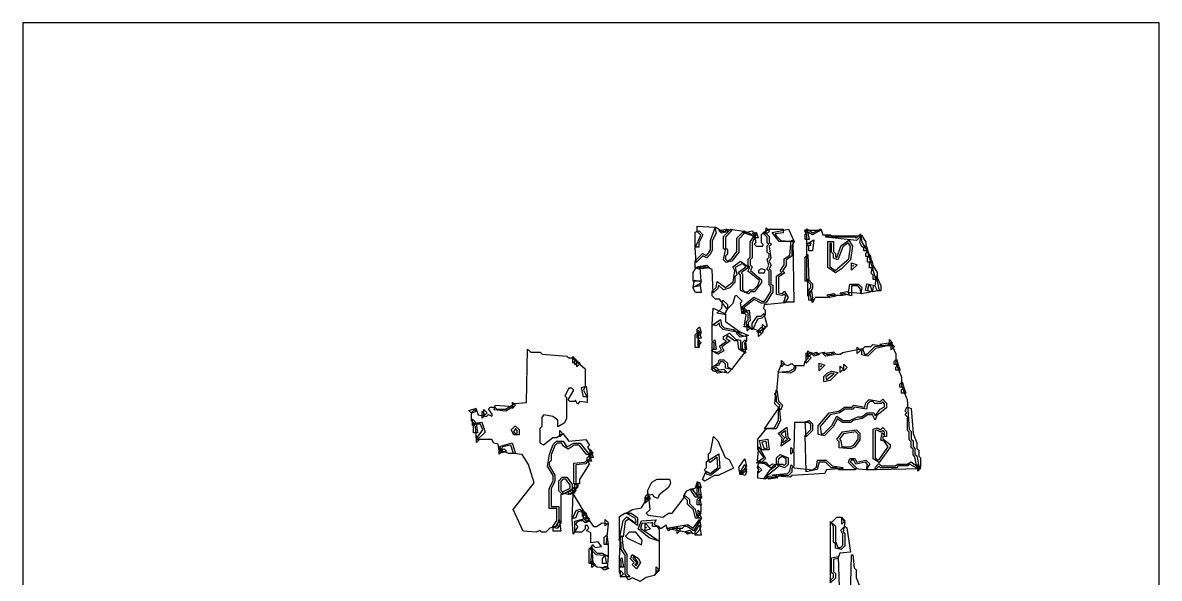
# Model space of a CAD drawing. Header units: millimetres. Extents: x 0 to 283, y 0 to 283.
# Drawn here: x 0 to 282.8, y 144.6 to 282.8 of the extents above; entities that cross this region are included whole.
import ezdxf

# ---------------------------------------------------------------- set-up
doc = ezdxf.new("R2010")
doc.units = ezdxf.units.MM
for name, color, linetype in [('CUT_OUTLINE', 5, 'Continuous'), ('ENG_D', 3, 'Continuous'), ('ENG_K', 2, 'Continuous'), ('ENG_L', 4, 'Continuous')]:
    doc.layers.add(name, color=color, linetype=linetype)

msp = doc.modelspace()

# ---------------------------------------------------------------- linework, layer by layer
at = {"layer": 'CUT_OUTLINE'}
msp.add_lwpolyline([(0, 0), (282.84, 0), (282.84, 282.84), (0, 282.84), (0, 0)], close=True, dxfattribs=at)
at = {"layer": 'ENG_D'}
for points in [[(177.28, 221.91), (177.74, 220.07), (177.25, 219.58), (177.25, 218.16), (175.96, 216.88), (174.36, 216.34), (173.15, 217.55), (172.99, 216.73), (171.85, 215.59), (171.6, 221.4), (170.13, 222.03), (168.86, 222.03), (168.36, 221.53), (167.35, 221.86), (167.35, 223.54), (169.19, 225.38), (170.13, 224.91), (170.69, 225.47), (171.12, 226.33), (171.12, 228.67), (172.42, 232.05), (174.02, 230.99), (174.79, 230.99), (175.3, 231.49), (176.51, 231.09), (174.89, 229.48), (174.89, 226.84), (175.36, 226.37), (175.36, 225.23), (174.89, 224.76), (174.89, 224.01), (175.4, 223.51), (176.38, 224.1), (177.72, 225.88), (177.72, 229.2), (179.56, 231.04), (181.44, 230.1), (181.96, 230.61), (182.48, 230.09), (181.49, 228.1), (181.49, 224.29), (181.02, 223.82), (181.02, 222.6), (181.54, 222.08), (181.08, 221.15), (183.85, 218.84), (183.85, 218.18), (182.08, 215.9), (181.12, 215.9), (180.6, 215.39), (178.66, 216.22), (178.66, 220.05), (178.07, 220.64), (179.95, 222.06), (179.09, 222.92), (177.28, 221.91)], [(167.35, 230.69), (168.36, 231.02), (169.29, 230.09), (168.29, 228.1), (168.29, 226.98), (167.35, 226.98), (167.35, 230.69)], [(186.2, 215.97), (186.2, 217.22), (185.73, 217.69), (185.73, 220.99), (185.21, 221.51), (185.71, 222.52), (185.23, 223.98), (185.73, 224.49), (185.73, 225.23), (185.26, 225.71), (185.26, 227.31), (185.64, 227.69), (185.26, 228.06), (185.26, 229.48), (184.17, 230.56), (185.67, 231.46), (189.27, 231.46), (189.27, 230.54), (187.27, 230.32), (187.58, 229.71), (188.67, 228.62), (191.99, 228.37), (191.39, 227.16), (191.39, 224.73), (189.98, 223.79), (189.98, 222.43), (189.1, 221.12), (189.64, 220.58), (188.09, 219.55), (188.09, 215.63), (188.96, 215.45), (189.55, 216.05), (190.49, 214.49), (189.65, 213.09), (184.52, 212.62), (184.34, 211.74), (184.79, 211.29), (184.79, 210.15), (183.96, 209.32), (182.83, 209.1), (181.6, 206.37), (180.08, 207.28), (180.08, 208.46), (180.55, 208.93), (180.55, 210.59), (179.13, 211.53), (179.13, 212.24), (181.93, 214.53), (183.9, 213.55), (184.66, 213.55), (186.2, 215.97)], [(196.07, 227.43), (196.12, 227.8), (196.24, 227.92), (195.16, 227.92), (195.16, 229.99), (194.64, 231.03), (195.13, 231.53), (196.59, 230.55), (198.6, 231.56), (199.1, 230.05), (200.92, 230.05), (201.39, 229.57), (207.04, 229.57), (207.42, 229.2), (208.53, 230.31), (208.82, 228.24), (210.23, 225.9), (212.11, 219.33), (212.58, 218.85), (213.12, 216.19), (211.5, 215.87), (211.02, 217.32), (210.44, 217.32), (210.27, 216.45), (210.98, 215.74), (208.64, 215.4), (208.38, 216.73), (207.79, 217.32), (206.24, 217.32), (206.24, 214.89), (204.19, 215.41), (203.74, 214.96), (200.92, 214.96), (200.44, 214.49), (197.19, 214.49), (196.51, 213.12), (195.61, 216.44), (196.1, 216.94), (196.1, 217.69), (195.16, 218.63), (195.16, 227.45), (196.06, 227.45), (196.07, 227.43)], [(205.46, 228.06), (204.08, 227.07), (202.84, 223.86), (201.76, 224.22), (201.76, 225.23), (201.29, 225.71), (201.29, 227.92), (200.82, 227.92), (200.82, 222.15), (202.22, 221.15), (205.55, 224.04), (205.99, 227.17), (205.46, 228.06)], [(206.78, 222.43), (206.54, 222.35), (206.58, 222.23), (206.78, 222.43)], [(166.81, 217.02), (167.16, 218.77), (168.84, 218.44), (168.47, 217.35), (166.81, 217.02)], [(173.96, 211.77), (174.25, 213.81), (175.36, 212.7), (175.36, 211.6), (174.54, 210.22), (172.76, 210.57), (173.96, 211.77)], [(179.89, 200.61), (178.21, 201.62), (177.98, 203.65), (177.17, 203.65), (175.43, 204.95), (174.99, 204.22), (176.04, 203.69), (174.01, 202.16), (174.49, 201.2), (173.01, 200.31), (171.45, 201.24), (172.06, 201.86), (172.06, 203.08), (171.59, 203.55), (171.59, 207.54), (173.64, 209), (173.93, 207.53), (174.54, 206.93), (176.88, 206.46), (178.76, 205.05), (180.08, 204.78), (180.08, 203.55), (179.62, 203.09), (179.89, 200.61)], [(184.35, 206.54), (184, 205.47), (182.7, 205.9), (183.85, 207.04), (184.35, 206.54)], [(184.08, 206.14), (184.08, 207.75), (184.89, 206.95), (184.08, 206.14)], [(168.06, 204.73), (168.06, 206.34), (168.86, 205.53), (168.06, 204.73)], [(168.06, 203.98), (168.86, 203.18), (168.06, 202.37), (168.06, 203.98)], [(187.38, 172.53), (186.77, 172.53), (186.23, 172), (184.7, 173.02), (182.5, 173.33), (184.32, 174.55), (184.32, 174.81), (182.9, 176.7), (182.9, 179.22), (185.15, 181.96), (187.01, 181.96), (188.09, 183.91), (188.09, 186.73), (188.51, 187.57), (187.62, 188.46), (187.62, 189.88), (187.05, 190.45), (187.63, 191.03), (188.11, 195.85), (190.84, 196.1), (191.9, 196.73), (192.16, 197.52), (194.5, 197.52), (194.71, 198.58), (195.54, 199.4), (195.06, 199.88), (196.06, 200.87), (197.08, 200.36), (199.48, 200.84), (199.97, 200.35), (201.19, 200.35), (201.76, 200.92), (202.33, 200.35), (203.55, 200.35), (204, 200.8), (208.99, 201.8), (209.47, 200.35), (210.15, 200.35), (212.02, 202.22), (215.32, 202.69), (215.98, 203.35), (217.32, 200.4), (217.32, 198.04), (218.73, 194.74), (218.73, 192.38), (220.14, 189.09), (220.61, 181.59), (221.09, 181.12), (221.09, 179.23), (221.56, 178.76), (221.56, 177.35), (222.03, 176.87), (222.03, 175.46), (222.48, 175.01), (222.99, 172.46), (222.55, 172.01), (220.66, 172.95), (220.24, 172.53), (217.89, 172.53), (217.42, 172.06), (213.45, 172.06), (213.07, 172.44), (212.23, 171.59), (209.96, 171.59), (210.23, 172.93), (209.7, 173.46), (207.29, 172.97), (206.8, 173.95), (206.17, 173.95), (206.04, 173.54), (207.52, 172.06), (207.04, 171.59), (203.08, 171.59), (202.61, 172.06), (201.19, 172.06), (199.78, 173.48), (198.17, 173.48), (197.71, 171.63), (194.93, 171.07), (194.69, 180.17), (196.1, 181.59), (196.1, 182.81), (195.54, 183.38), (192.09, 183.38), (191.86, 176.68), (191.49, 176.31), (191.86, 175.93), (191.86, 172.44), (191.39, 171.97), (191.39, 171.02), (190.55, 170.18), (188.19, 170.18), (187.73, 169.71), (184.54, 169.42), (186.03, 171.52), (187.38, 172.53)], [(136.94, 198.13), (136.94, 199.74), (137.75, 198.93), (136.94, 198.13)], [(137.41, 199.27), (138.22, 198.46), (137.41, 197.66), (137.41, 199.27)], [(137.89, 197.19), (137.89, 198.79), (138.69, 197.99), (137.89, 197.19)], [(173.31, 198.93), (174.52, 198.93), (175.36, 198.09), (175.36, 197.19), (176.47, 196.64), (175.44, 195.61), (172.92, 196.12), (171.39, 197.04), (173.04, 198.14), (173.31, 198.93)], [(189.6, 197.99), (188.8, 197.19), (188.8, 198.79), (189.6, 197.99)], [(198.52, 197.37), (198.56, 197.25), (198.77, 197.45), (198.52, 197.37)], [(201.32, 195.62), (200.49, 195.2), (199.9, 194.61), (200.03, 193.94), (201.93, 195.5), (201.32, 195.62)], [(140.51, 189.74), (139.59, 189.74), (139.02, 192.02), (140.21, 192.41), (140.51, 189.74)], [(112.87, 186.1), (111.66, 185.7), (111.05, 186.31), (112.26, 186.71), (112.87, 186.1)], [(117.69, 187.63), (122.15, 187.33), (120.26, 186.2), (117.3, 186.47), (117.69, 187.63)], [(121.86, 188.42), (122.66, 187.62), (121.86, 186.81), (121.86, 188.42)], [(199.31, 180.55), (201.34, 182.58), (202.62, 184.89), (204.19, 183.85), (205.95, 183.85), (207.83, 184.79), (208.76, 184.79), (210.18, 185.73), (211.81, 185.73), (212.17, 185), (213.39, 186.62), (214.49, 187.28), (214.49, 187.99), (214.02, 188.46), (213.64, 188.09), (212.03, 188.09), (211.56, 188.56), (210.82, 188.56), (210.23, 187.97), (209.96, 186.64), (207.03, 187.13), (206.57, 186.68), (204.66, 186.68), (203.27, 185.75), (200.95, 185.28), (198.47, 182.36), (198.67, 180.55), (199.31, 180.55)], [(111.96, 184.18), (112.76, 183.38), (111.96, 182.57), (111.96, 184.18)], [(112.67, 182.33), (111.93, 183.07), (114.24, 183.4), (115.06, 180.96), (112.94, 178.84), (112.67, 182.33)], [(123.51, 180.31), (122.18, 180.31), (121.57, 181.54), (122.57, 182.53), (123.51, 181.59), (123.51, 180.31)], [(189.79, 181.3), (188.69, 180.52), (189.56, 179.65), (189.05, 178.64), (189.16, 178.33), (190.32, 179.16), (189.99, 179.5), (189.79, 181.3)], [(214.02, 181.39), (213.59, 180.97), (212.59, 181.47), (212.13, 181.32), (212.13, 174.52), (212.67, 173.98), (213.16, 174.15), (215.38, 177.25), (214.34, 178.7), (213.51, 178.98), (213.87, 180.79), (214.49, 180.17), (214.49, 180.92), (214.02, 181.39)], [(119.08, 176.37), (118.73, 177.41), (121.78, 178.24), (122.66, 175.6), (120.87, 175.6), (119.08, 176.37)], [(134.27, 165.76), (133.88, 165.37), (133.88, 158.33), (133.04, 156.93), (131.86, 157.32), (132.94, 158.93), (132.94, 161.93), (131.05, 161.93), (131.05, 166.93), (131.99, 168.82), (131.99, 170.11), (130.57, 172.49), (131.06, 175.43), (132.03, 177.85), (132.84, 178.66), (134.48, 178.66), (135.37, 177.32), (137.12, 178.19), (138.71, 178.19), (140.62, 175.8), (141.42, 175.53), (141.42, 174.82), (140.14, 173.02), (137.65, 172.79), (137.65, 168.39), (138.19, 167.85), (136.87, 165.99), (135.8, 165.45), (134.27, 165.76)], [(185.24, 176.97), (185.05, 178.63), (183.92, 178.47), (184.48, 176.81), (185.24, 176.97)], [(207.33, 181.01), (204.25, 180.56), (203.25, 179.16), (203.63, 178.77), (203.85, 177.25), (205.95, 177.25), (206.79, 177.67), (207.89, 179.21), (207.89, 180.45), (207.33, 181.01)], [(119.36, 176.31), (118.56, 175.5), (118.56, 177.11), (119.36, 176.31)], [(141.19, 175.03), (141.19, 176.64), (141.99, 175.83), (141.19, 175.03)], [(171.16, 170.15), (170.25, 170.46), (169.65, 171.64), (170.18, 172.16), (170.18, 173.61), (173.21, 175.54), (173.49, 171.95), (171.16, 170.15)], [(178.6, 171.08), (179.67, 172.86), (180.11, 171.53), (179.13, 170.55), (178.6, 171.08)], [(187.88, 172.9), (188.01, 173.01), (189.13, 173.01), (189.5, 172.63), (189.98, 173.1), (189.98, 174.29), (189.03, 174.85), (188.07, 174.28), (187.88, 172.9)], [(222.74, 171.26), (222.74, 172.87), (223.54, 172.06), (222.74, 171.26)], [(183.14, 172.4), (183.95, 171.59), (183.14, 170.79), (183.14, 172.4)], [(134.32, 166.06), (136.24, 167.02), (136.24, 167.74), (135.17, 169.23), (134.45, 169.23), (133.88, 168.67), (133.88, 166.5), (134.32, 166.06)], [(166.9, 161.57), (165.46, 163.01), (165.46, 163.95), (164.46, 164.96), (165.3, 166.35), (166.48, 166.94), (167.96, 164.96), (168.96, 164.62), (168.29, 163.95), (168.29, 163.2), (168.76, 162.73), (168.76, 161.12), (168.34, 160.7), (168.91, 159.57), (167.4, 159.57), (166.9, 161.57)], [(168.8, 165.23), (167.82, 165.23), (167.82, 166.97), (168.46, 167.61), (168.8, 165.23)], [(154.86, 164.85), (155.66, 164.05), (154.86, 163.24), (154.86, 164.85)], [(155.09, 164.28), (155.09, 165.09), (155.67, 165.66), (156.13, 164.28), (155.09, 164.28)], [(138.65, 158.86), (137.84, 158.46), (137.68, 157.98), (138.18, 157.49), (137, 155.52), (136.7, 159.38), (137.72, 161.41), (138.67, 161.73), (141.11, 158.75), (139.94, 158.36), (139.44, 158.86), (138.65, 158.86)], [(144.96, 157.59), (144.96, 159.2), (145.76, 158.39), (144.96, 157.59)], [(149.89, 158.72), (149.41, 154.86), (148.49, 154.86), (148.49, 159.94), (149.84, 160.75), (151.39, 160.75), (152.97, 159.7), (152.97, 157.68), (150.83, 159.29), (149.89, 158.72)], [(157.86, 157.62), (158.39, 156.56), (158.39, 153.82), (155.92, 154.65), (153.16, 156.91), (153.99, 158.85), (157.61, 159.13), (157.06, 158.03), (157.86, 157.62)], [(166.82, 157.06), (168.42, 159.19), (168.77, 157.42), (168.25, 156.37), (167.43, 155.54), (160.28, 156.97), (160.28, 157.01), (165.52, 157.93), (166.82, 157.06)], [(204.6, 158.44), (204.14, 156.11), (204.59, 155.66), (204.59, 152.64), (203.72, 151.77), (202.23, 152.07), (202.23, 153.11), (201.76, 153.58), (201.76, 157.39), (201.24, 158.44), (202.61, 159.81), (203.78, 159.81), (204.6, 158.44)], [(155.2, 157.25), (155.18, 157.21), (155.23, 157.21), (155.2, 157.25)], [(145.36, 155.36), (145.7, 152.97), (144.72, 152.97), (144.72, 154.72), (145.36, 155.36)], [(148.49, 149.34), (148.79, 155.09), (149.07, 155.1), (149.43, 151.88), (150.38, 150.45), (150.38, 145.76), (151.18, 144.96), (149.05, 144.96), (148.49, 146.08), (148.49, 147.18), (148.96, 147.65), (148.96, 148.87), (148.49, 149.34)], [(141.7, 152.09), (142.93, 150.85), (144.32, 150.85), (145.68, 150.03), (145.41, 147.05), (142.99, 147.32), (141.41, 148.37), (141.7, 152.09)], [(152.17, 148.49), (151.29, 149.37), (151.66, 150.5), (153.15, 149.6), (153.71, 148.48), (152.78, 146.93), (151.69, 148.02), (152.17, 148.49)], [(157.68, 145.8), (157.68, 147.41), (158.49, 146.61), (157.68, 145.8)]]:
    msp.add_lwpolyline(points, close=True, dxfattribs=at)
msp.add_lwpolyline([(200.82, 143.88), (201.76, 144.82), (201.76, 145.57), (201.29, 146.04), (201.29, 149.63), (202.93, 149.96), (203.18, 142.31)], dxfattribs=at)
at = {"layer": 'ENG_K'}
for points in [[(175.6, 230.84), (173.87, 230.5), (173.23, 231.13), (174.97, 231.48), (175.6, 230.84)], [(179.4, 230.57), (181.65, 231.02), (182.1, 229.67), (179.4, 230.57)], [(185.83, 230.99), (185.03, 230.18), (185.03, 231.79), (185.83, 230.99)], [(194.55, 231.22), (198.61, 231.22), (196.58, 230.01), (194.55, 231.22)], [(199.87, 229.47), (199.89, 229.81), (208.69, 229.81), (207.5, 228.62), (199.87, 229.47)], [(189.5, 224.04), (190.93, 224.99), (191.26, 228.64), (191.61, 228.62), (191.87, 213.31), (189.41, 213.31), (189.94, 214.9), (189.5, 215.33), (189.11, 214.94), (187.62, 215.24), (187.62, 219.8), (188.9, 220.65), (188.49, 221.06), (189.5, 222.57), (189.5, 224.04)], [(196.55, 226.04), (195.63, 226.04), (195.63, 227.12), (195.02, 227.74), (196.86, 228.84), (196.55, 226.04)], [(167.69, 222.03), (168.51, 222.03), (168.78, 218.5), (166.88, 218.5), (166.88, 220.68), (167.69, 222.03)], [(170.91, 221.86), (168.68, 221.55), (168.03, 222.2), (170.26, 222.52), (170.91, 221.86)], [(206.24, 221.23), (206.24, 223.07), (207.62, 222.61), (206.24, 221.23)], [(201.84, 215.45), (202.47, 214.82), (200.74, 214.47), (200.1, 215.11), (201.84, 215.45)], [(203.4, 215.58), (205.14, 215.92), (205.77, 215.29), (204.04, 214.94), (203.4, 215.58)], [(167.35, 202), (167.35, 205.16), (168.02, 205.83), (168.31, 202), (167.35, 202)], [(179.68, 200.84), (176.4, 196.55), (174.89, 196.85), (174.89, 197.89), (174.32, 198.46), (173.62, 198.46), (173.16, 197.55), (171.59, 197.23), (171.59, 201.11), (172.96, 200.83), (173.88, 201.38), (173.41, 202.3), (175.15, 203.61), (174.42, 203.97), (174.42, 204.72), (175.87, 205.59), (177.36, 204.1), (178.66, 203.84), (178.66, 201.86), (179.68, 200.84)], [(179.13, 203.27), (179.77, 203.91), (180.11, 201.53), (179.13, 201.53), (179.13, 203.27)], [(183.95, 205.53), (183.14, 204.73), (183.14, 206.34), (183.95, 205.53)], [(199.79, 199.86), (199.14, 200.51), (201.37, 200.83), (202.03, 200.18), (199.79, 199.86)], [(212.25, 201.78), (210.32, 199.86), (208.83, 200.15), (208.83, 201.39), (209.68, 202.23), (211.09, 202.23), (211.58, 202.72), (214.49, 202.3), (214.49, 202.23), (212.25, 201.78)], [(213.93, 202.22), (213.28, 202.87), (215.52, 203.19), (216.17, 202.54), (213.93, 202.22)], [(200.93, 193.77), (199.4, 193.46), (199.4, 194.79), (200.21, 195.59), (201.26, 196.12), (202.95, 195.78), (200.93, 193.77)], [(203.41, 195.77), (203.41, 197.38), (204.22, 196.58), (203.41, 195.77)], [(205.16, 197.05), (204.35, 196.24), (204.35, 197.85), (205.16, 197.05)], [(189.07, 187.68), (188.66, 186.48), (187.14, 188), (187.51, 191.39), (187.69, 191.39), (188.08, 188.67), (189.07, 187.68)], [(187.53, 181.73), (184.58, 181.73), (188.27, 187.11), (188.57, 183.8), (187.53, 181.73)], [(204.05, 183.38), (202.79, 184.22), (201.72, 182.29), (199.48, 180.06), (197.99, 180.35), (197.99, 182.52), (200.69, 185.71), (203.08, 186.19), (204.52, 187.15), (206.38, 187.15), (206.87, 187.64), (209.59, 187.18), (209.79, 188.21), (210.64, 189.05), (213.47, 188.58), (214.02, 189.13), (214.96, 188.19), (214.96, 187.03), (212.57, 185.12), (212.18, 183.94), (211.51, 185.26), (210.32, 185.26), (208.92, 184.33), (206.59, 183.87), (206.1, 183.38), (204.05, 183.38)], [(196.58, 183), (196.58, 181.39), (194.97, 179.78), (194.68, 183.54), (195.7, 183.88), (196.58, 183)], [(112.19, 180.78), (112.19, 182.53), (112.83, 183.17), (113.17, 180.78), (112.19, 180.78)], [(212.62, 181.98), (213.5, 181.54), (214.02, 182.06), (214.96, 181.12), (214.96, 179.84), (214.02, 179.84), (214.02, 179.25), (215.9, 177.84), (215.9, 177.17), (213.14, 173.4), (211.66, 174.29), (211.66, 181.66), (212.62, 181.98)], [(169.67, 168.7), (169.19, 169.18), (170.06, 171.21), (171.09, 170.69), (173, 172.17), (172.8, 174.68), (171.1, 173.4), (170.65, 173.85), (170.65, 175.46), (171.14, 175.95), (171.92, 179.85), (172.97, 178.8), (174.84, 174.59), (175.77, 174.12), (176.86, 171.95), (173.06, 170.18), (172.13, 170.18), (169.67, 168.7)], [(118.59, 176.41), (119.8, 176.81), (120.41, 176.2), (119.2, 175.8), (118.59, 176.41)], [(140.95, 175.46), (141.52, 176.03), (141.98, 174.66), (140.95, 174.66), (140.95, 175.46)], [(183.91, 173.44), (182.89, 173.78), (183.21, 177.32), (184.85, 174.38), (183.91, 173.44)], [(191.15, 175.5), (191.15, 177.11), (191.96, 176.31), (191.15, 175.5)], [(138.59, 169.17), (138.59, 168.06), (137.18, 168.06), (137.18, 173.22), (139.9, 173.47), (140.58, 174.15), (140.97, 172.97), (138.59, 169.17)], [(140.48, 173.71), (140.48, 174.52), (141.05, 175.09), (141.51, 173.71), (140.48, 173.71)], [(180.09, 172.48), (178.54, 170.3), (178.18, 172.12), (179.73, 174.29), (180.09, 172.48)], [(190.34, 170.64), (190.94, 171.24), (191.25, 172.78), (191.97, 172.05), (196.52, 171.6), (197.54, 172.21), (197.79, 173.95), (199.97, 173.95), (201.4, 172.52), (204.12, 172.13), (204.11, 171.92), (200.03, 171.6), (199.55, 170.66), (191.49, 170.18), (191.01, 169.7), (186.68, 170.03), (186.68, 170.31), (190.34, 170.64)], [(213.64, 172.53), (217.22, 172.53), (217.69, 173.01), (220.09, 173.01), (221.11, 173.52), (223.45, 171.84), (212.51, 171.59), (212.03, 172.06), (213.07, 173.1), (213.64, 172.53)], [(185, 169.87), (187.23, 170.19), (187.88, 169.54), (185.65, 169.22), (185, 169.87)], [(136.94, 165.6), (136.94, 167.21), (137.75, 166.41), (136.94, 165.6)], [(138.22, 167.35), (137.41, 166.54), (137.41, 168.15), (138.22, 167.35)], [(168.39, 168.49), (168.85, 167.11), (167.82, 167.11), (167.82, 167.92), (168.39, 168.49)], [(136.17, 165.43), (135.56, 166.04), (136.77, 166.44), (137.38, 165.83), (136.17, 165.43)], [(138.26, 161.19), (137.57, 159.57), (136.7, 159.57), (136.98, 165.54), (139.78, 160.88), (138.26, 161.19)], [(167.82, 162.87), (167.82, 164.15), (168.44, 164.76), (168.81, 162.87), (167.82, 162.87)], [(140.1, 160.75), (139.3, 159.94), (139.3, 161.55), (140.1, 160.75)], [(131.99, 156.27), (131.99, 157.12), (132.98, 157.62), (133.5, 159.18), (133.91, 156.27), (131.99, 156.27)], [(140.11, 160.95), (140.57, 159.57), (139.54, 159.57), (139.54, 160.38), (140.11, 160.95)], [(140.24, 158.53), (140.24, 160.14), (141.05, 159.33), (140.24, 158.53)], [(202.88, 149.47), (201.76, 149.24), (201.76, 146.23), (202.23, 145.76), (202.23, 144.62), (201.05, 143.45), (201.05, 158.73), (202.23, 157.55), (202.23, 153.73), (202.86, 152.26), (203.55, 152.26), (204.12, 152.83), (204.12, 155.51), (203.6, 156.55), (204.59, 157.55), (205.05, 157.09), (206.04, 151.11), (203.35, 150.86), (202.88, 149.47)], [(162.87, 157.31), (163.67, 156.51), (162.87, 155.7), (162.87, 157.31)], [(166, 156.54), (166.61, 155.93), (165.4, 155.53), (164.79, 156.14), (166, 156.54)], [(168.43, 157.9), (168.8, 155.33), (167.35, 155.33), (167.35, 156.1), (168.43, 157.9)], [(141.91, 148.26), (140.95, 148.26), (140.95, 151.89), (141.62, 152.56), (141.91, 148.26)], [(206, 139.84), (206.27, 150.37), (206.58, 150.38), (206.94, 147.19), (207.42, 146.7), (207.42, 144.77), (208.36, 142.41), (208.36, 140.35), (206.97, 139.51), (206, 139.84)], [(141.66, 147.22), (141.66, 148.83), (142.46, 148.02), (141.66, 147.22)], [(145.86, 146.98), (144.66, 146.57), (144.05, 147.18), (145.26, 147.58), (145.86, 146.98)], [(148.49, 149.06), (149.13, 149.7), (149.47, 147.31), (148.49, 147.31), (148.49, 149.06)], [(148.73, 144.86), (148.73, 146.47), (149.53, 145.66), (148.73, 144.86)]]:
    msp.add_lwpolyline(points, close=True, dxfattribs=at)
at = {"layer": 'ENG_L'}
for points in [[(171.59, 226.22), (171.08, 225.19), (170.22, 224.34), (169.28, 224.81), (167.62, 223.15), (167.34, 226.79), (168.72, 229.99), (167.82, 230.89), (167.82, 232.18), (172.26, 231.92), (172.55, 230.48), (171.59, 228.58), (171.59, 226.22)], [(179.7, 215.9), (180.45, 215.9), (180.92, 216.37), (181.86, 216.37), (182.93, 217.44), (183.34, 218.65), (180.49, 221.03), (180.97, 221.98), (180.55, 222.41), (180.55, 224.01), (181.02, 224.49), (181.02, 228.23), (182.07, 229.98), (182.45, 228.08), (182.06, 227.69), (182.53, 227.22), (184.15, 227.22), (184.29, 227.62), (183.85, 228.06), (183.85, 230.22), (184.85, 230.55), (185.73, 229.67), (185.73, 228.26), (186.3, 227.69), (185.75, 227.14), (186.21, 224.35), (185.76, 223.45), (186.23, 222.5), (185.78, 221.61), (186.2, 221.19), (186.2, 217.89), (186.68, 217.42), (186.68, 215.83), (184.92, 213.07), (183.79, 213.07), (181.99, 213.97), (179.57, 211.99), (179.04, 210.4), (178.65, 213.16), (179.04, 213.55), (177.66, 214.93), (177.21, 214.78), (176.75, 212.95), (175.34, 211.54), (173.36, 214.02), (172.44, 214.02), (171.59, 214.86), (171.59, 216), (172.55, 216.96), (172.85, 218.44), (174.89, 216.91), (176.8, 218.39), (177.24, 221.05), (176.71, 222.11), (178.66, 223.5), (180.71, 222.04), (178.79, 220.59), (179.13, 220.24), (179.13, 216.47), (179.7, 215.9)], [(178.19, 225.72), (176.44, 223.47), (175.05, 223.19), (174.4, 223.84), (174.87, 226.2), (174.42, 226.65), (174.42, 229.67), (176.22, 231.48), (179.25, 230.97), (179.7, 230.52), (178.19, 229), (178.19, 225.72)], [(181.96, 230.14), (182.54, 230.72), (183, 229.34), (181.96, 229.34), (181.96, 230.14)], [(191.99, 228.4), (188.21, 228.4), (186.5, 230.67), (190.58, 231.49), (191.99, 228.4)], [(195.31, 230.76), (195.68, 228.87), (194.69, 228.87), (194.69, 230.14), (195.31, 230.76)], [(209.78, 226.98), (208.92, 226.98), (208.35, 228.13), (208.72, 229.98), (209.78, 228.23), (209.78, 226.98)], [(203.8, 221.61), (202.23, 220.57), (200.35, 221.91), (200.35, 228.4), (201.76, 228.4), (201.76, 225.9), (202.23, 225.43), (202.23, 224.56), (202.56, 224.45), (203.69, 227.37), (205.6, 228.74), (206.48, 227.27), (205.99, 223.81), (203.8, 221.61)], [(209.3, 226.84), (209.88, 227.42), (210.34, 226.04), (209.3, 226.04), (209.3, 226.84)], [(195.38, 225.17), (195.64, 218.5), (194.69, 218.5), (194.69, 224.49), (195.38, 225.17)], [(210.35, 226), (210.81, 224.62), (209.78, 224.62), (209.78, 225.43), (210.35, 226)], [(210.25, 223.21), (210.25, 224.49), (210.86, 225.1), (211.24, 223.21), (210.25, 223.21)], [(211.33, 223.69), (211.71, 221.8), (210.72, 221.8), (210.72, 223.07), (211.33, 223.69)], [(184.75, 221.38), (183.88, 221.55), (183.14, 221.18), (183.14, 220.62), (184.6, 220.62), (184.75, 221.38)], [(211.66, 220.05), (211.17, 220.54), (211.55, 222.44), (212.6, 220.68), (212.6, 218.97), (211.66, 218.97), (211.66, 220.05)], [(168.8, 215.67), (167.44, 215.67), (166.8, 216.94), (168.47, 217.94), (168.8, 215.67)], [(196.58, 216.78), (195.4, 214.82), (195.4, 219.07), (196.58, 217.89), (196.58, 216.78)], [(207.99, 217.79), (208.85, 216.92), (208.55, 215.41), (205.5, 215.69), (205.8, 217.79), (207.99, 217.79)], [(209.73, 216.19), (210.06, 217.83), (211.7, 217.5), (211.37, 215.86), (209.73, 216.19)], [(212.69, 216.14), (212.12, 217.28), (212.49, 219.83), (213.55, 217.37), (213.55, 216.14), (212.69, 216.14)], [(195.63, 213.78), (195.63, 215.53), (196.27, 216.17), (196.61, 213.78), (195.63, 213.78)], [(178.99, 205.56), (174.3, 206.49), (173.5, 207.3), (173.33, 208.12), (172.6, 207.38), (171.58, 207.72), (171.85, 211.78), (174.89, 210.4), (174.89, 208.48), (178.99, 205.56)], [(180.17, 211.19), (179.37, 210.38), (179.37, 211.99), (180.17, 211.19)], [(179.4, 210.82), (180.75, 211.27), (181.03, 208.75), (180.55, 208.26), (180.55, 207.18), (179.56, 207.18), (180.06, 210.17), (179.4, 210.82)], [(184.44, 210.46), (185.3, 207.32), (183.41, 205.97), (181.49, 206.79), (181.49, 207.96), (182.78, 209.78), (183.75, 209.78), (184.44, 210.46)], [(168.39, 207.15), (168.85, 205.77), (167.82, 205.77), (167.82, 206.57), (168.39, 207.15)], [(180.31, 207.75), (181.12, 206.95), (180.31, 206.14), (180.31, 207.75)], [(168.85, 204.35), (167.82, 204.35), (167.82, 205.16), (168.39, 205.73), (168.85, 204.35)], [(171.59, 203.27), (172.23, 203.91), (172.57, 201.53), (171.59, 201.53), (171.59, 203.27)], [(178.58, 204.57), (177.62, 205.53), (178.14, 206.05), (180.63, 204.98), (178.58, 204.57)], [(216.47, 203.18), (215.67, 202.37), (215.67, 203.98), (216.47, 203.18)], [(128.69, 178.32), (129.62, 177.77), (131.91, 179.61), (132.86, 179.61), (134.41, 180.63), (135.87, 178.68), (140.13, 179.15), (141.01, 177.68), (140.55, 177.22), (141.55, 175.71), (140.4, 175.32), (138.48, 177.72), (137.25, 177.72), (135.77, 176.73), (134.39, 177.56), (134.18, 178.19), (133.03, 178.19), (132.43, 177.59), (131.52, 175.32), (131.52, 173.85), (131.05, 173.38), (131.05, 172.6), (132.46, 170.24), (132.46, 168.71), (131.52, 166.82), (131.52, 162.4), (133.41, 162.4), (133.41, 158.8), (132.62, 157.49), (131.18, 157.01), (130.21, 156.03), (129.07, 156.03), (128.65, 156.46), (127.8, 156.03), (124.53, 156.28), (122.06, 161.72), (127.25, 168.34), (125.88, 172.91), (124.31, 175.38), (122.15, 175.62), (121.46, 177.68), (119.42, 177.28), (118.67, 175.76), (118.35, 177.99), (117.22, 178.22), (116.76, 179.13), (113.51, 179.13), (113.06, 179.58), (114.52, 181.52), (113.92, 182.9), (112.57, 182.9), (111.72, 183.75), (111.72, 185.83), (112.77, 186.88), (113.32, 185.23), (115.42, 184.81), (115.92, 185.31), (116.77, 184.89), (116.88, 185.23), (115.9, 186.71), (116.34, 187.15), (117.48, 187.15), (117.95, 186.68), (120.14, 186.68), (122.49, 188.09), (125.4, 188.31), (125.64, 201.61), (126.43, 200.82), (128.79, 200.82), (129.27, 200.34), (135.4, 199.87), (135.86, 199.4), (136.79, 199.4), (140.01, 196.69), (140.01, 192.28), (139.56, 191.39), (140.48, 189.56), (140.48, 188.29), (138.68, 188.55), (138.06, 187.93), (137.59, 188.87), (137.28, 188.56), (136.14, 188.56), (135.7, 189), (137.12, 191.35), (136.61, 191.86), (135.9, 191.86), (134.88, 190.02), (135.29, 189.6), (135.29, 184.26), (134.77, 183.21), (133.17, 182.25), (133.17, 183.96), (131.9, 184.8), (129.71, 185.24), (129.16, 184.69), (129.16, 182.34), (128.69, 181.86), (128.69, 178.32)], [(195.4, 199.54), (195.4, 201.15), (196.2, 200.35), (195.4, 199.54)], [(196.98, 199.84), (196.38, 200.45), (197.58, 200.85), (198.19, 200.24), (196.98, 199.84)], [(207.65, 202.09), (208.46, 201.29), (207.65, 200.48), (207.65, 202.09)], [(216.14, 201.43), (216.14, 203.04), (216.94, 202.23), (216.14, 201.43)], [(191.44, 198.04), (192.37, 197.11), (192.05, 196.17), (190.96, 195.63), (187.98, 195.9), (188.9, 198.05), (190.43, 197.54), (191.44, 198.04)], [(194.93, 200.68), (196.2, 199.4), (194.93, 198.13), (194.93, 200.68)], [(198.23, 196.24), (198.23, 198.08), (199.6, 197.62), (198.23, 196.24)], [(217.42, 199.13), (217.88, 197.75), (216.85, 197.75), (216.85, 198.56), (217.42, 199.13)], [(172.6, 197.08), (173.21, 196.47), (172, 196.07), (171.39, 196.68), (172.6, 197.08)], [(172.92, 195.62), (172.27, 196.27), (174.5, 196.59), (175.16, 195.94), (172.92, 195.62)], [(217.32, 196.34), (217.32, 197.14), (217.89, 197.72), (218.35, 196.34), (217.32, 196.34)], [(218.26, 192.1), (218.26, 192.9), (218.83, 193.48), (219.29, 192.1), (218.26, 192.1)], [(218.73, 191.49), (219.31, 192.06), (219.77, 190.68), (218.73, 190.68), (218.73, 191.49)], [(220.62, 180.92), (220.15, 181.39), (220.15, 184.69), (219.58, 185.26), (220.05, 185.73), (219.64, 186.14), (220, 187.21), (221.08, 186.85), (221.56, 180.6), (222.5, 178.24), (222.5, 176.87), (222.97, 176.4), (222.97, 174.99), (223.45, 174.52), (223.45, 172.3), (222.55, 172.3), (222.05, 174.77), (221.56, 175.26), (221.56, 176.68), (221.09, 177.15), (221.09, 178.56), (220.62, 179.04), (220.62, 180.92)], [(115.12, 185.26), (114.32, 184.46), (114.32, 186.07), (115.12, 185.26)], [(114.79, 186.54), (115.59, 185.73), (114.79, 184.93), (114.79, 186.54)], [(122.63, 180.58), (123.04, 180.72), (123.04, 181.39), (122.61, 181.82), (122.15, 181.06), (122.63, 180.58)], [(133.64, 179.74), (133.64, 181.35), (134.45, 180.55), (133.64, 179.74)], [(189.02, 179.52), (187.96, 180.58), (190.17, 182.15), (190.44, 179.71), (191.05, 179.1), (188.72, 177.44), (189.02, 179.52)], [(207.5, 181.51), (208.36, 180.65), (208.36, 179.06), (207.1, 177.3), (206.05, 176.77), (203.18, 177.03), (203.18, 178.56), (202.63, 179.11), (203.98, 181), (207.5, 181.51)], [(112.9, 178.33), (112.9, 179.94), (113.71, 179.13), (112.9, 178.33)], [(185.47, 179.17), (185.76, 176.54), (183.9, 176.54), (183.32, 178.86), (185.47, 179.17)], [(190.45, 172.91), (189.56, 172.02), (187.62, 172.85), (187.62, 174.52), (188.51, 175.41), (190.45, 174.58), (190.45, 172.91)], [(182.9, 169.5), (182.9, 171.22), (183.28, 171.59), (182.88, 171.99), (183.18, 173.48), (184.89, 173.48), (185.78, 172.59), (186.64, 173.02), (188.38, 172.67), (185.23, 170.04), (184.95, 169.21), (182.9, 169.5)], [(209.85, 173.97), (210.78, 173.04), (209.9, 171.58), (207.08, 171.84), (205.5, 173.41), (205.83, 174.42), (207.09, 174.42), (207.55, 173.51), (209.85, 173.97)], [(133.41, 166.31), (133.41, 168.86), (134.25, 169.71), (135.41, 169.71), (136.71, 167.9), (136.71, 166.74), (134.31, 165.41), (133.41, 166.31)], [(180.11, 171.18), (179.75, 170.11), (178.46, 170.55), (179.61, 171.69), (180.11, 171.18)], [(155.56, 166.46), (156.56, 168.46), (157.86, 169.23), (160.92, 169.23), (161.24, 168.27), (160.7, 167.2), (158.36, 165.32), (158.07, 164.46), (157.03, 164.81), (156.82, 165.43), (155.56, 165.18), (155.56, 166.46)], [(167.94, 168.68), (168.28, 165.57), (169.1, 164.76), (167.46, 164.76), (166.3, 166.5), (167.39, 167.04), (167.94, 168.68)], [(161.58, 160.75), (164.97, 165.11), (165.93, 164.15), (165.93, 163.2), (167.33, 161.81), (167.79, 159.97), (168.87, 159.43), (166.95, 156.41), (165.39, 157.45), (164.62, 157.45), (164.15, 156.98), (161.75, 156.98), (160.61, 156.41), (160.15, 157.79), (158.83, 156.91), (158.29, 157.45), (156.74, 157.45), (156.74, 158.53), (156.61, 158.4), (154.09, 158.17), (153.72, 157.07), (158.39, 153.8), (158.39, 147), (157.12, 145.22), (155.19, 144.74), (153.69, 143.74), (151.79, 144.69), (150.76, 144.18), (149.91, 145.6), (149.91, 150.31), (148.96, 151.72), (148.96, 153.58), (148.47, 154.07), (149.45, 158.98), (150.36, 159.88), (152.31, 158.42), (152.7, 158.55), (152.53, 159.42), (150.14, 160.74), (151.71, 161.68), (154, 162.14), (155.73, 165.02), (156.04, 161.6), (155.19, 160.75), (155.67, 160.27), (159.28, 159.82), (160.68, 160.75), (161.58, 160.75)], [(168.06, 159.94), (168.06, 161.55), (168.86, 160.75), (168.06, 159.94)], [(137.41, 156.03), (137.41, 158.81), (139.61, 159.36), (140.1, 158.86), (141.08, 158.86), (142.02, 157.45), (142.76, 157.45), (144.2, 158.41), (145.68, 158.11), (145.2, 153.29), (145.66, 152.83), (145.66, 150.12), (142.73, 150.39), (141.39, 151.73), (141.79, 152.94), (142.45, 152.27), (144.06, 152.45), (143.2, 153.66), (141.42, 153.41), (141.42, 155.89), (140.32, 156.44), (140.9, 157.02), (140.57, 157.68), (140.01, 157.68), (140.01, 156.88), (139.16, 156.03), (137.41, 156.03)], [(203.88, 159.67), (204.69, 158.86), (203.88, 158.06), (203.88, 159.67)], [(150.52, 154.58), (153.96, 152.86), (154.14, 154.08), (152.62, 156.03), (150.95, 156.03), (150, 155.09), (150.52, 154.58)], [(154.86, 156.41), (154.86, 158.25), (156.24, 156.87), (154.86, 156.41)], [(145.24, 148.26), (144.25, 148.26), (144.25, 149.53), (144.87, 150.15), (145.24, 148.26)], [(152.83, 148.49), (152.36, 148.02), (152.69, 147.69), (153.16, 148.48), (152.14, 149.91), (151.96, 149.91), (151.83, 149.5), (152.83, 148.49)]]:
    msp.add_lwpolyline(points, close=True, dxfattribs=at)

doc.saveas('drawing.dxf')
